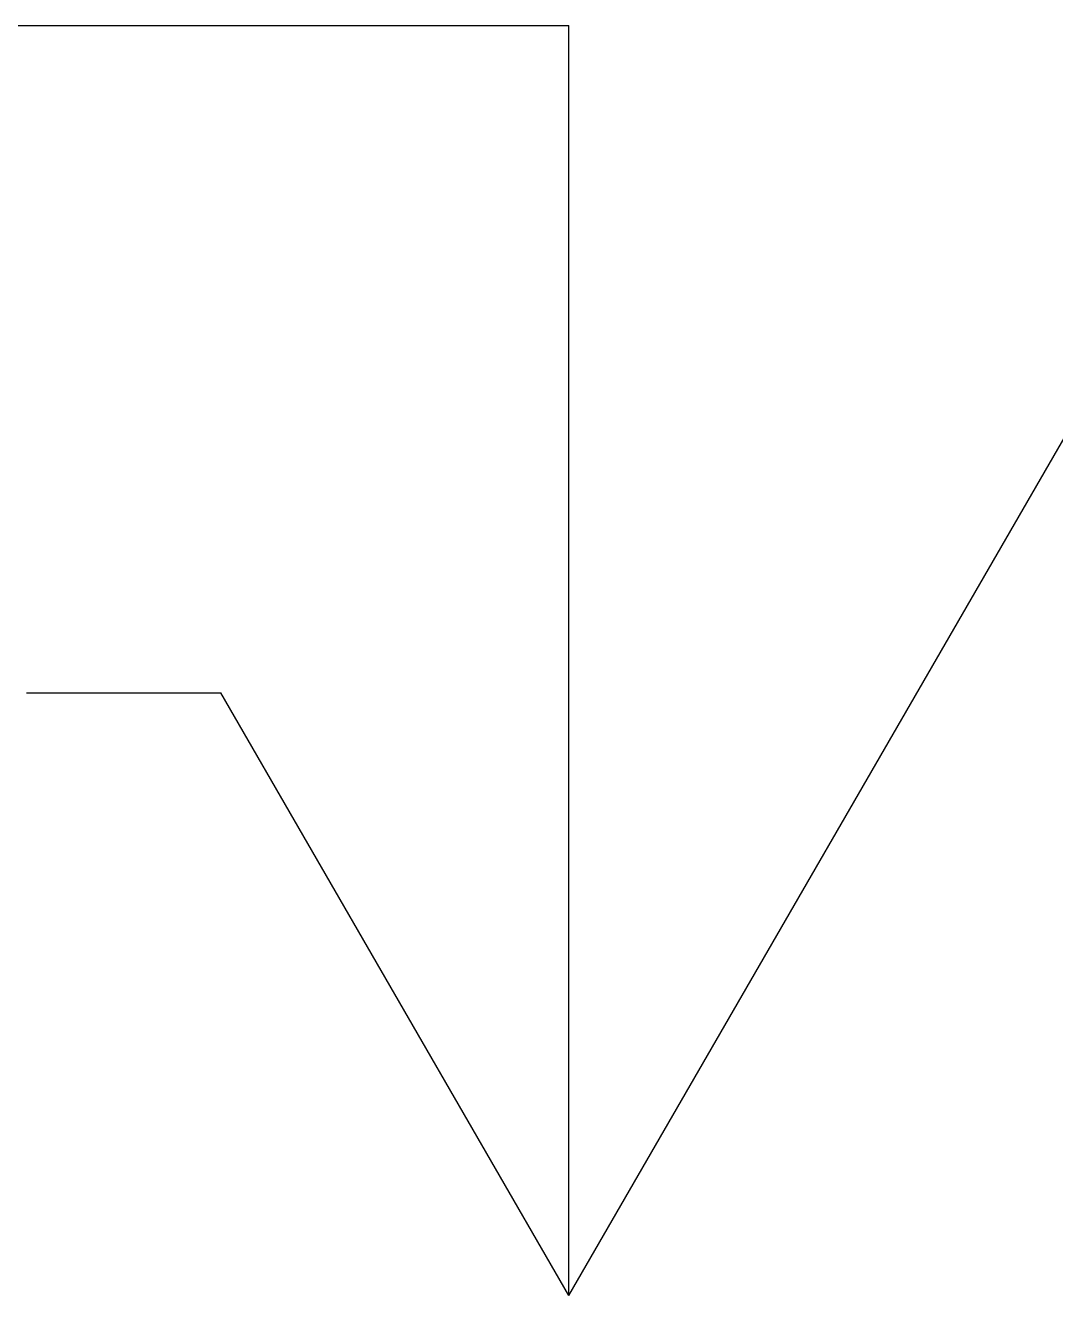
# Model space of a CAD drawing. Header units: millimetres. Extents: x 10547 to 11305, y 9897 to 10391.
# Drawn here: x 10946.687 to 10949.103, y 10071.016 to 10073.996 of the extents above; entities that cross this region are included whole.
import ezdxf

# ---------------------------------------------------------------- set-up
doc = ezdxf.new("R2010")
doc.units = ezdxf.units.MM
doc.linetypes.add('PHANTOM2', pattern=[31.75, 15.875, -3.175, 3.175, -3.175, 3.175, -3.175])
doc.layers.add('LG-통신선', color=150, linetype='PHANTOM2')
doc.layers.add('제어선', color=6, linetype='Continuous')

msp = doc.modelspace()

# ---------------------------------------------------------------- linework, layer by layer
at = {"layer": 'LG-통신선', "ltscale": 0.2}
for p in [(10941.6101, 10072.4301), (10947.9619, 10071.0165)]:
    msp.add_line(p, (10947.1457, 10072.4301), dxfattribs=at)
at = {"layer": '제어선', "linetype": 'PHANTOM2', "ltscale": 0.2}
for p, q in [((10932.6491, 10073.9958), (10947.9619, 10073.9958)), ((10947.9619, 10071.0165), (10947.9619, 10073.9958)), ((10947.9619, 10071.0165), (10949.682, 10073.9958))]:
    msp.add_line(p, q, dxfattribs=at)

doc.saveas('drawing.dxf')
